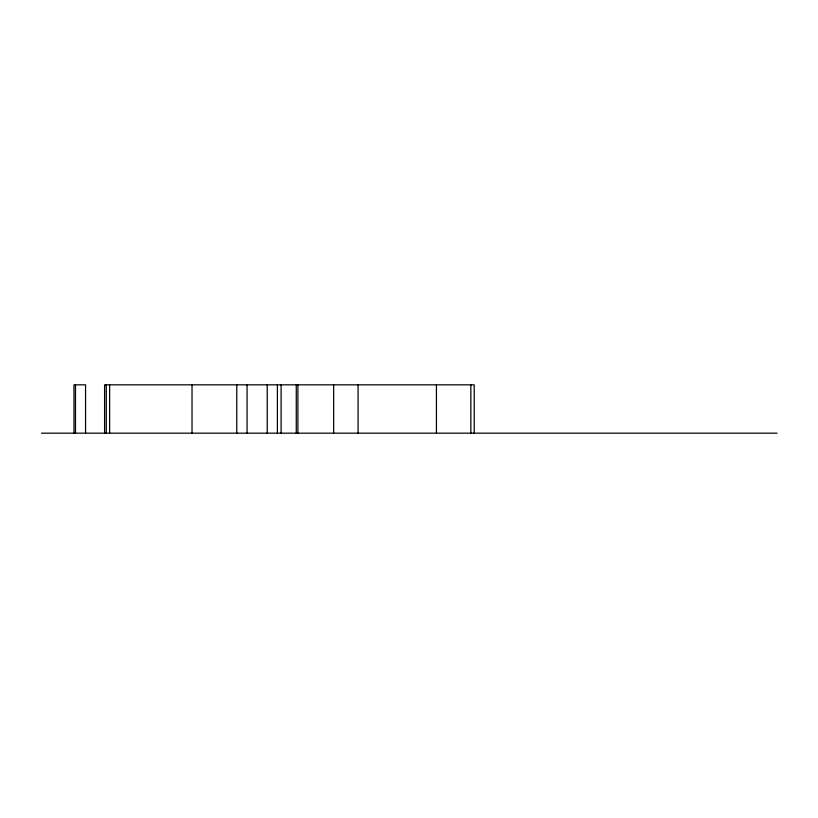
<?xml version="1.0" encoding="UTF-8"?>
<svg xmlns="http://www.w3.org/2000/svg" width="818" height="818" viewBox="0 0 818 818"><rect width="100%" height="100%" fill="white"/><g stroke="black" fill="none" stroke-linecap="round" stroke-linejoin="round"><path stroke-width="1.23" d="M41.462 433.172L777.1 433.172M474.225 433.172L474.225 384.828L104.592 384.828L104.592 433.172M470.861 384.828L470.861 433.172M436.423 384.828L436.423 433.172M358.079 384.828L358.079 433.172M333.652 384.828L333.652 433.172M297.905 384.828L297.905 433.172M296.269 384.828L296.269 433.172M281.106 384.828L281.106 433.172M277.394 384.828L277.394 433.172M267.23 384.828L267.23 433.172M247.067 384.828L247.067 433.172M236.77 384.828L236.77 433.172M192.025 384.828L192.025 433.172M109.632 384.828L109.632 433.172M106.268 384.828L106.268 433.172M85.563 433.172L85.563 384.828L73.957 384.828L73.957 433.172M75.481 384.828L75.481 433.172"/></g></svg>
